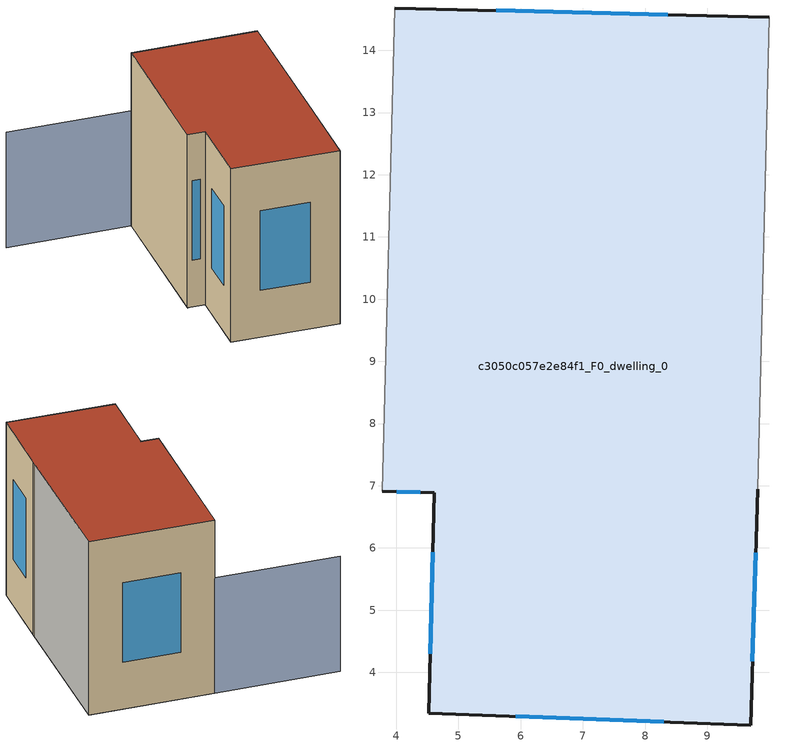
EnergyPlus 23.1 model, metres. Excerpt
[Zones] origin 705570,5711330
c3050c057e2e84f1_F0_dwelling_0
 floor ground (EU_floor_Construction): 9.7,3.15 9.81,6.94 9.99,14.54 3.98,14.68 3.78,6.91 4.61,6.89 4.52,3.34 z0
 wall outside (EU_wall_Construction): 3.98,14.68 9.99,14.54 / 9.81,6.94 9.7,3.15 4.52,3.34 4.61,6.89 3.78,6.91 z0:9
 wall adiabatic (EU_wall_Construction): 3.78,6.91 3.98,14.68 / 9.99,14.54 9.81,6.94 z0:9
 window (EU_Window_Construction): 4.55,4.3 4.59,5.93 / 4.39,6.89 4,6.91 / 5.6,14.64 8.37,14.57 / 9.78,5.92 9.73,4.18 / 8.3,3.2 5.92,3.29 z2.43:6.57
 roof outside (EU_roof_Construction): 9.99,14.54 9.81,6.94 9.7,3.15 4.52,3.34 4.61,6.89 3.78,6.91 3.98,14.68 z9
shading: 9.81,6.94 9.99,14.54 z0:9; -1.97,14.83 3.98,14.68 / 3.98,14.68 3.78,6.89 z0:6
[Building]
EU S2 Campaign: North Axis=0; Terrain=City; Solar Distribution=FullExterior
[Site:Location]
London: Latitude=51.5; Longitude=-0.5; Time Zone=0; Elevation=25
[SizingPeriod:WeatherFileDays]
AnnualSizingPeriod: Begin Month=1; Begin Day of Month=1; End Month=12; End Day of Month=31; Day of Week for Start Day=Monday; Use Weather File Daylight Saving Period=No; Use Weather File Rain and Snow Indicators=No
[MATERIAL]
EU_InternalMass_Material: Roughness=MediumRough; Thickness=0.1; Conductivity=1; Density=1800; Specific Heat=900; Thermal Absorptance=0.9; Solar Absorptance=0.7; Visible Absorptance=0.7
[MATERIAL:NOMASS] Roughness=MediumRough; Thermal Absorptance=0.9; Solar Absorptance=0.7; Visible Absorptance=0.7
Name | Thermal Resistance
EU_wall_NoMass | 0.727863
EU_roof_NoMass | 0.773354
EU_floor_NoMass | 1.79329
[WINDOWMATERIAL:SIMPLEGLAZINGSYSTEM]
EU_Window_SimpleGlazing: UFactor=2.58614; Solar Heat Gain Coefficient=0.76; Visible Transmittance=0.76
[CONSTRUCTION]
EU_wall_Construction: EU_wall_NoMass
EU_roof_Construction: EU_roof_NoMass
EU_floor_Construction: EU_floor_NoMass
EU_InternalMass_Construction: EU_InternalMass_Material
EU_Window_Construction: EU_Window_SimpleGlazing
[ZONE]
c3050c057e2e84f1_F0_dwelling_0: Type=1; Multiplier=1; Ceiling Height=autocalculate; Volume=588.415; Floor Area=autocalculate; Part of Total Floor Area=Yes
[INTERNALMASS]
c3050c057e2e84f1_F0_dwelling_0_EU_InternalMass: Construction=EU_InternalMass_Construction; Zone or ZoneList=c3050c057e2e84f1_F0_dwelling_0; Surface Area=65.3798
[OTHEREQUIPMENT]
EU_Step8_InternalGain_c3050c057e2e84f1_F0_dwelling_0_f000: Fuel Type=Electricity; Zone or ZoneList or Space or SpaceList=c3050c057e2e84f1_F0_dwelling_0; Schedule=EU_Step8_GainSchedule_c3050c057e2e84f1_F0_dwelling_0_f000; Design Level Calculation Method=Watts/Area; Power per Zone Floor Area=1; Fraction Latent=0; Fraction Radiant=0; Fraction Lost=0; Carbon Dioxide Generation Rate=0; EndUse Subcategory=EU_Step8_InternalGains
[ZONEVENTILATION:DESIGNFLOWRATE]
EU_ConstantAir_c3050c057e2e84f1_F0_dwelling_0: Zone or ZoneList or Space or SpaceList=c3050c057e2e84f1_F0_dwelling_0; Schedule=EU_AlwaysOn; Design Flow Rate Calculation Method=AirChanges/Hour; Air Changes per Hour=0.484901; Ventilation Type=Natural; Fan Pressure Rise=0; Fan Total Efficiency=1; Constant Term Coefficient=1; Temperature Term Coefficient=0; Velocity Term Coefficient=0; Velocity Squared Term Coefficient=0; Minimum Indoor Temperature=-100; Maximum Indoor Temperature=100; Delta Temperature=-100; Minimum Outdoor Temperature=-100; Maximum Outdoor Temperature=100; Maximum Wind Speed=40
[HVACTEMPLATE:THERMOSTAT]
EU_HeatOnly_c3050c057e2e84f1_F0_dwelling_0: Constant Heating Setpoint=20; Constant Cooling Setpoint=50
[HVACTEMPLATE:ZONE:IDEALLOADSAIRSYSTEM]
c3050c057e2e84f1_F0_dwelling_0: Template Thermostat=EU_HeatOnly_c3050c057e2e84f1_F0_dwelling_0; System Availability Schedule=EU_AlwaysOn; Maximum Heating Supply Air Temperature=50; Minimum Cooling Supply Air Temperature=13; Maximum Heating Supply Air Humidity Ratio=0.0156; Minimum Cooling Supply Air Humidity Ratio=0.0077; Heating Limit=NoLimit; Cooling Limit=NoLimit; Heating Availability Schedule=EU_AlwaysOn; Cooling Availability Schedule=EU_CoolingOff; Dehumidification Control Type=ConstantSensibleHeatRatio; Cooling Sensible Heat Ratio=0.7; Dehumidification Setpoint=60; Humidification Control Type=None; Humidification Setpoint=30; Outdoor Air Method=None; Outdoor Air Flow Rate per Person=0.00944; Outdoor Air Flow Rate per Zone Floor Area=0; Outdoor Air Flow Rate per Zone=0; Demand Controlled Ventilation Type=None; Outdoor Air Economizer Type=NoEconomizer; Heat Recovery Type=None; Sensible Heat Recovery Effectiveness=0.7; Latent Heat Recovery Effectiveness=0.65
[SIZING:ZONE]
c3050c057e2e84f1_F0_dwelling_0: Zone Cooling Design Supply Air Temperature Input Method=SupplyAirTemperature; Zone Cooling Design Supply Air Temperature=13; Zone Heating Design Supply Air Temperature Input Method=SupplyAirTemperature; Zone Heating Design Supply Air Temperature=50; Zone Cooling Design Supply Air Humidity Ratio=0.008; Zone Heating Design Supply Air Humidity Ratio=0.008; Cooling Design Air Flow Method=DesignDay; Cooling Design Air Flow Rate=0; Cooling Minimum Air Flow per Zone Floor Area=0.000762; Cooling Minimum Air Flow=0; Cooling Minimum Air Flow Fraction=0.2; Heating Design Air Flow Method=DesignDay; Heating Design Air Flow Rate=0; Heating Maximum Air Flow per Zone Floor Area=0.002032; Heating Maximum Air Flow=0.141576; Heating Maximum Air Flow Fraction=0.3; Account for Dedicated Outdoor Air System=No; Dedicated Outdoor Air System Control Strategy=NeutralSupplyAir; Dedicated Outdoor Air Low Setpoint Temperature for Design=autosize; Dedicated Outdoor Air High Setpoint Temperature for Design=autosize; Zone Load Sizing Method=Sensible Load Only No Latent Load; Zone Latent Cooling Design Supply Air Humidity Ratio Input Method=HumidityRatioDifference; Zone Cooling Design Supply Air Humidity Ratio Difference=0.005; Zone Latent Heating Design Supply Air Humidity Ratio Input Method=HumidityRatioDifference; Zone Humidification Design Supply Air Humidity Ratio Difference=0.005
[SCHEDULE:CONSTANT]
Name | Hourly Value
EU_AlwaysOn | 1
EU_CoolingOff | 0
[SCHEDULE:FILE]
EU_Step8_GainSchedule_c3050c057e2e84f1_F0_dwelling_0_f000: File=../../schedules/c3050c057e2e84f1/c3050c057e2e84f1_F0_dwelling_0_f000_gain.csv; Column Number=1; Rows to Skip at Top=0; Number of Hours of Data=8760; Column Separator=Comma; Interpolate to Timestep=No; Minutes per Item=60; Adjust Schedule for Daylight Savings=Yes
